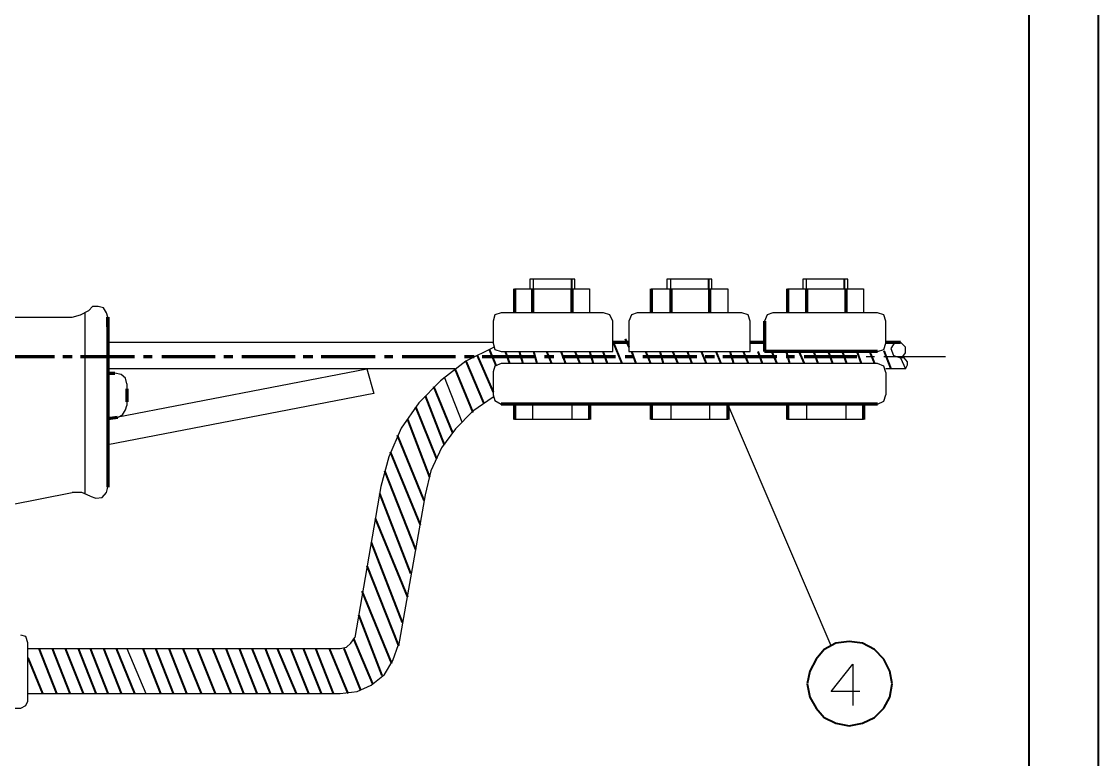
# Model space of a CAD drawing. Extents: x 457 to 4918, y -67 to 391.
# Drawn here: x 3583.2 to 3660, y 123 to 175.6 of the extents above; entities that cross this region are included whole.
import ezdxf

# ---------------------------------------------------------------- set-up
doc = ezdxf.new("R2010")
doc.units = 0
doc.header["$LTSCALE"] = 40
doc.header["$MEASUREMENT"] = 0
doc.layers.add('at_Entity', color=7, linetype='CONTINUOUS')

msp = doc.modelspace()

# ---------------------------------------------------------------- linework, layer by layer
at = {"layer": 'at_Entity', "color": 7, "lineweight": 40}
for p, q in [((3659.954, -67.166), (3659.954, 229.763)), ((3655.027, -62.194), (3655.027, 224.791))]:
    msp.add_line(p, q, dxfattribs=at)
at = {"layer": 'at_Entity', "color": 0, "lineweight": 80}
for p, q in [((3618.369, 156.536), (3618.369, 154.819)), ((3619.634, 156.536), (3619.634, 154.819)), ((3622.437, 156.536), (3622.437, 154.819)), ((3628.087, 156.536), (3628.087, 154.819)), ((3629.488, 156.536), (3629.488, 154.819)), ((3632.246, 156.536), (3632.246, 154.819)), ((3637.806, 156.536), (3637.806, 154.819)), ((3639.162, 156.536), (3639.162, 154.819)), ((3641.964, 156.536), (3641.964, 154.819)), ((3589.395, 154.502), (3589.395, 142.388)), ((3589.395, 153.824), (3589.395, 154.502)), ((3636.178, 154.231), (3636.178, 152.061)), ((3625.375, 152.739), (3626.505, 152.739)), ((3635.139, 152.739), (3636.178, 152.739)), ((3644.812, 152.739), (3645.851, 152.739)), ((3644.224, 152.061), (3636.178, 152.061)), ((3589.395, 150.524), (3589.892, 150.524)), ((3590.751, 149.394), (3590.751, 148.49)), ((3644.224, 148.31), (3617.42, 148.31)), ((3618.369, 148.31), (3618.369, 147.225)), ((3623.703, 148.31), (3623.703, 147.225)), ((3628.087, 148.31), (3628.087, 147.225)), ((3633.557, 148.31), (3633.557, 147.225)), ((3637.806, 148.31), (3637.806, 147.225)), ((3643.23, 148.31), (3643.23, 147.225)), ((3590.073, 147.36), (3589.395, 147.27))]:
    msp.add_line(p, q, dxfattribs=at)
at = {"layer": 'at_Entity', "color": 0, "lineweight": 40}
for p, q in [((3622.437, 156.536), (3622.437, 157.214)), ((3632.201, 156.536), (3632.201, 157.214)), ((3641.874, 156.536), (3641.874, 157.214)), ((3625.375, 152.785), (3626.008, 151.202)), ((3626.234, 152.965), (3626.505, 152.378)), ((3616.561, 152.197), (3617.058, 151.022)), ((3617.691, 152.061), (3618.007, 151.202)), ((3618.685, 152.061), (3618.956, 151.202)), ((3619.725, 152.061), (3619.951, 151.202)), ((3620.629, 152.061), (3620.991, 151.202)), ((3621.669, 152.061), (3621.985, 151.202)), ((3622.663, 152.061), (3623.025, 151.202)), ((3623.703, 152.061), (3623.974, 151.202)), ((3624.652, 152.061), (3624.968, 151.202)), ((3626.686, 152.061), (3627.002, 151.202)), ((3627.68, 152.061), (3628.042, 151.202)), ((3628.72, 152.061), (3628.946, 151.202)), ((3629.624, 152.061), (3629.986, 151.202)), ((3630.664, 152.061), (3630.98, 151.202)), ((3631.658, 152.061), (3632.02, 151.202)), ((3632.698, 152.061), (3633.059, 151.202)), ((3633.692, 152.061), (3633.963, 151.202)), ((3634.641, 152.061), (3635.003, 151.202)), ((3635.681, 152.061), (3635.997, 151.202)), ((3636.675, 152.061), (3637.037, 151.202)), ((3637.715, 152.061), (3637.941, 151.202)), ((3638.619, 152.061), (3638.981, 151.202)), ((3639.659, 152.061), (3639.975, 151.202)), ((3640.698, 152.061), (3641.015, 151.202)), ((3641.693, 152.061), (3642.009, 151.202)), ((3642.732, 152.061), (3643.049, 151.202)), ((3643.637, 152.061), (3643.998, 151.202)), ((3644.676, 152.106), (3645.173, 150.841)), ((3614.888, 151.383), (3616.154, 148.4)), ((3615.702, 151.79), (3616.832, 149.168)), ((3614.12, 150.841), (3615.386, 147.722)), ((3611.995, 148.897), (3613.351, 145.417)), ((3612.583, 149.575), (3613.939, 146.275)), ((3611.317, 148.129), (3612.809, 144.422)), ((3610.73, 147.225), (3612.312, 143.111)), ((3610.007, 146.095), (3611.905, 141.439)), ((3609.509, 144.919), (3611.634, 139.721)), ((3609.102, 143.563), (3611.317, 137.958)), ((3608.741, 141.936), (3610.956, 136.241)), ((3608.424, 140.173), (3610.73, 134.568)), ((3608.153, 138.456), (3610.368, 132.76)), ((3607.837, 136.783), (3610.097, 131.088)), ((3607.475, 134.975), (3609.6, 129.822)), ((3607.249, 133.303), (3608.922, 128.963)), ((3606.888, 131.585), (3608.244, 128.376)), ((3641.241, 131.269), (3640.427, 130.817)), ((3642.19, 131.404), (3641.241, 131.269)), ((3643.139, 131.269), (3642.19, 131.404)), ((3643.998, 130.817), (3643.139, 131.269)), ((3584.468, 130.907), (3585.733, 127.698)), ((3585.417, 130.907), (3586.682, 127.698)), ((3586.366, 130.907), (3587.632, 127.698)), ((3587.27, 130.907), (3588.536, 127.698)), ((3588.129, 130.907), (3589.395, 127.698)), ((3589.078, 130.907), (3590.344, 127.698)), ((3589.982, 130.907), (3591.293, 127.698)), ((3591.881, 130.907), (3593.146, 127.698)), ((3592.785, 130.907), (3594.05, 127.698)), ((3593.734, 130.907), (3595, 127.698)), ((3594.728, 130.907), (3596.039, 127.698)), ((3595.768, 130.907), (3597.034, 127.698)), ((3596.853, 130.907), (3598.164, 127.698)), ((3597.802, 130.907), (3599.068, 127.698)), ((3598.751, 130.907), (3600.017, 127.698)), ((3599.655, 130.907), (3600.966, 127.698)), ((3600.605, 130.907), (3601.87, 127.698)), ((3601.463, 130.907), (3602.819, 127.698)), ((3602.413, 130.907), (3603.678, 127.698)), ((3603.317, 130.907), (3604.582, 127.698)), ((3604.176, 130.907), (3605.441, 127.698)), ((3605.17, 130.907), (3606.481, 127.698)), ((3606.21, 130.907), (3607.385, 127.924)), ((3640.427, 130.817), (3639.84, 130.139)), ((3644.676, 130.139), (3643.998, 130.817)), ((3583.699, 130.229), (3584.739, 127.698)), ((3639.84, 130.139), (3639.388, 129.28)), ((3645.083, 129.28), (3644.676, 130.139)), ((3639.388, 129.28), (3639.207, 128.376)), ((3645.264, 128.376), (3645.083, 129.28)), ((3639.207, 128.376), (3639.388, 127.426)), ((3645.083, 127.426), (3645.264, 128.376)), ((3639.388, 127.426), (3639.84, 126.658)), ((3644.676, 126.658), (3645.083, 127.426)), ((3639.84, 126.658), (3640.427, 125.98)), ((3643.998, 125.98), (3644.676, 126.658)), ((3640.427, 125.98), (3641.241, 125.573)), ((3643.139, 125.573), (3643.998, 125.98)), ((3641.241, 125.573), (3642.19, 125.392)), ((3642.19, 125.392), (3643.139, 125.573))]:
    msp.add_line(p, q, dxfattribs=at)
at = {"layer": 'at_Entity', "color": 0, "lineweight": 70}
for p, q in [((3581.756, 151.7), (3585.598, 151.7)), ((3586.185, 151.7), (3586.863, 151.7)), ((3587.451, 151.7), (3591.293, 151.7)), ((3591.926, 151.7), (3592.559, 151.7)), ((3593.237, 151.7), (3597.034, 151.7)), ((3597.666, 151.7), (3598.299, 151.7)), ((3598.932, 151.7), (3602.729, 151.7)), ((3603.317, 151.7), (3603.995, 151.7)), ((3604.582, 151.7), (3608.424, 151.7)), ((3609.102, 151.7), (3609.69, 151.7)), ((3610.368, 151.7), (3614.165, 151.7)), ((3614.798, 151.7), (3615.476, 151.7)), ((3616.064, 151.7), (3619.86, 151.7)), ((3620.493, 151.7), (3621.171, 151.7)), ((3621.759, 151.7), (3625.556, 151.7)), ((3626.234, 151.7), (3626.822, 151.7)), ((3627.5, 151.7), (3631.342, 151.7)), ((3631.929, 151.7), (3632.607, 151.7)), ((3633.195, 151.7), (3637.037, 151.7)), ((3637.715, 151.7), (3638.303, 151.7)), ((3638.981, 151.7), (3642.732, 151.7))]:
    msp.add_line(p, q, dxfattribs=at)
at = {"layer": 'at_Entity', "color": 0}
for points in [[(3618.369, 156.536), (3623.703, 156.536), (3623.703, 154.819)], [(3622.663, 156.536), (3622.663, 157.214), (3619.454, 157.214), (3619.454, 156.536)], [(3619.725, 156.536), (3619.725, 157.214)], [(3628.087, 156.536), (3633.557, 156.536), (3633.557, 154.819)], [(3632.427, 156.536), (3632.427, 157.214), (3629.217, 157.214), (3629.217, 156.536)], [(3629.488, 156.536), (3629.488, 157.214)], [(3637.806, 156.536), (3643.23, 156.536), (3643.23, 154.819)], [(3642.1, 156.536), (3642.1, 157.214), (3638.89, 157.214), (3638.89, 156.536)], [(3639.162, 156.536), (3639.162, 157.214)], [(3586.863, 154.502), (3587.451, 154.683), (3588.039, 154.999)], [(3589.395, 154.502), (3589.304, 154.819), (3589.078, 155.18), (3588.717, 155.271), (3588.31, 155.271), (3588.039, 154.999)], [(3578.049, 154.502), (3586.863, 154.502)], [(3587.767, 154.819), (3587.767, 141.936)], [(3617.42, 154.819), (3616.968, 154.683), (3616.832, 154.231)], [(3616.832, 154.231), (3616.832, 152.649)], [(3624.697, 154.819), (3617.42, 154.819)], [(3617.42, 152.061), (3625.375, 152.061), (3625.375, 154.231)], [(3625.375, 154.231), (3625.149, 154.683), (3624.697, 154.819)], [(3627.093, 154.819), (3626.686, 154.683), (3626.505, 154.231)], [(3626.505, 152.061), (3635.139, 152.061), (3635.139, 154.231)], [(3626.505, 154.231), (3626.505, 152.061)], [(3634.551, 154.819), (3627.093, 154.819)], [(3635.139, 154.231), (3635.003, 154.683), (3634.551, 154.819)], [(3644.224, 154.819), (3636.766, 154.819), (3636.359, 154.683), (3636.178, 154.231)], [(3644.812, 152.649), (3644.812, 154.231), (3644.676, 154.683), (3644.224, 154.819)], [(3589.395, 152.739), (3616.832, 152.739)], [(3616.832, 152.649), (3616.968, 152.197), (3617.42, 152.061)], [(3644.224, 152.061), (3644.676, 152.197), (3644.812, 152.649)], [(3645.445, 152.739), (3645.173, 152.287), (3645.354, 151.79), (3645.851, 151.609)], [(3645.942, 151.609), (3646.213, 151.971), (3646.213, 152.378), (3645.851, 152.739)], [(3616.922, 152.378), (3614.888, 151.383), (3613.08, 149.982), (3611.543, 148.4), (3610.278, 146.592), (3609.419, 144.558), (3608.831, 142.433)], [(3617.42, 151.202), (3616.968, 151.022), (3616.832, 150.615)], [(3644.224, 151.202), (3617.42, 151.202)], [(3643.411, 151.7), (3643.998, 151.7)], [(3644.812, 150.57), (3644.676, 151.022), (3644.224, 151.202)], [(3644.676, 151.7), (3649.061, 151.7)], [(3646.213, 150.841), (3646.349, 151.112), (3646.349, 151.338), (3646.123, 151.609), (3645.851, 151.609)], [(3645.851, 151.609), (3646.213, 150.841)], [(3607.837, 150.841), (3608.334, 149.078), (3589.395, 145.417)], [(3589.395, 147.27), (3607.837, 150.841)], [(3614.12, 150.841), (3589.395, 150.841)], [(3590.751, 149.756), (3590.66, 150.163), (3590.344, 150.434), (3589.892, 150.524)], [(3616.832, 150.615), (3616.832, 148.988), (3616.968, 148.581), (3617.42, 148.31)], [(3646.213, 150.841), (3644.812, 150.841)], [(3644.812, 150.57), (3644.812, 148.988)], [(3590.751, 149.756), (3590.751, 148.219)], [(3613.351, 150.253), (3614.617, 147.044)], [(3644.224, 148.31), (3644.676, 148.536), (3644.812, 148.988)], [(3590.073, 147.36), (3590.434, 147.541), (3590.66, 147.903), (3590.751, 148.219)], [(3616.832, 148.807), (3615.386, 147.812), (3614.165, 146.547), (3613.171, 145.191), (3612.402, 143.563), (3611.995, 141.846)], [(3619.634, 148.31), (3619.634, 147.225)], [(3622.437, 148.31), (3622.437, 147.225)], [(3629.488, 148.31), (3629.488, 147.225)], [(3632.246, 148.31), (3632.246, 147.225)], [(3640.924, 131.088), (3633.557, 148.31)], [(3639.162, 148.31), (3639.162, 147.225)], [(3641.964, 148.31), (3641.964, 147.225)], [(3623.703, 147.225), (3618.369, 147.225)], [(3633.557, 147.225), (3628.087, 147.225)], [(3643.23, 147.225), (3637.806, 147.225)], [(3577.959, 140.264), (3586.863, 142.027)], [(3588.129, 141.755), (3587.541, 142.027), (3586.863, 142.027)], [(3588.129, 141.755), (3588.536, 141.62), (3588.988, 141.665), (3589.304, 142.027), (3589.395, 142.388)], [(3608.831, 142.433), (3606.978, 131.675)], [(3611.995, 141.846), (3610.097, 131.088)], [(3568.421, 126.658), (3583.202, 126.658), (3583.564, 126.839), (3583.699, 127.155), (3583.699, 131.314)], [(3583.699, 131.314), (3583.564, 131.766), (3583.202, 131.856)], [(3583.699, 130.907), (3605.938, 130.907), (3606.39, 130.997), (3606.707, 131.269), (3606.978, 131.675)], [(3605.938, 127.698), (3607.159, 127.833), (3608.153, 128.285), (3609.102, 129.054), (3609.69, 130.048), (3610.097, 131.178)], [(3590.751, 130.907), (3592.107, 127.698)], [(3642.958, 127.833), (3640.924, 127.833), (3642.461, 129.777), (3642.461, 126.839)], [(3583.699, 127.698), (3605.938, 127.698)]]:
    msp.add_lwpolyline(points, dxfattribs=at)

doc.saveas('drawing.dxf')
